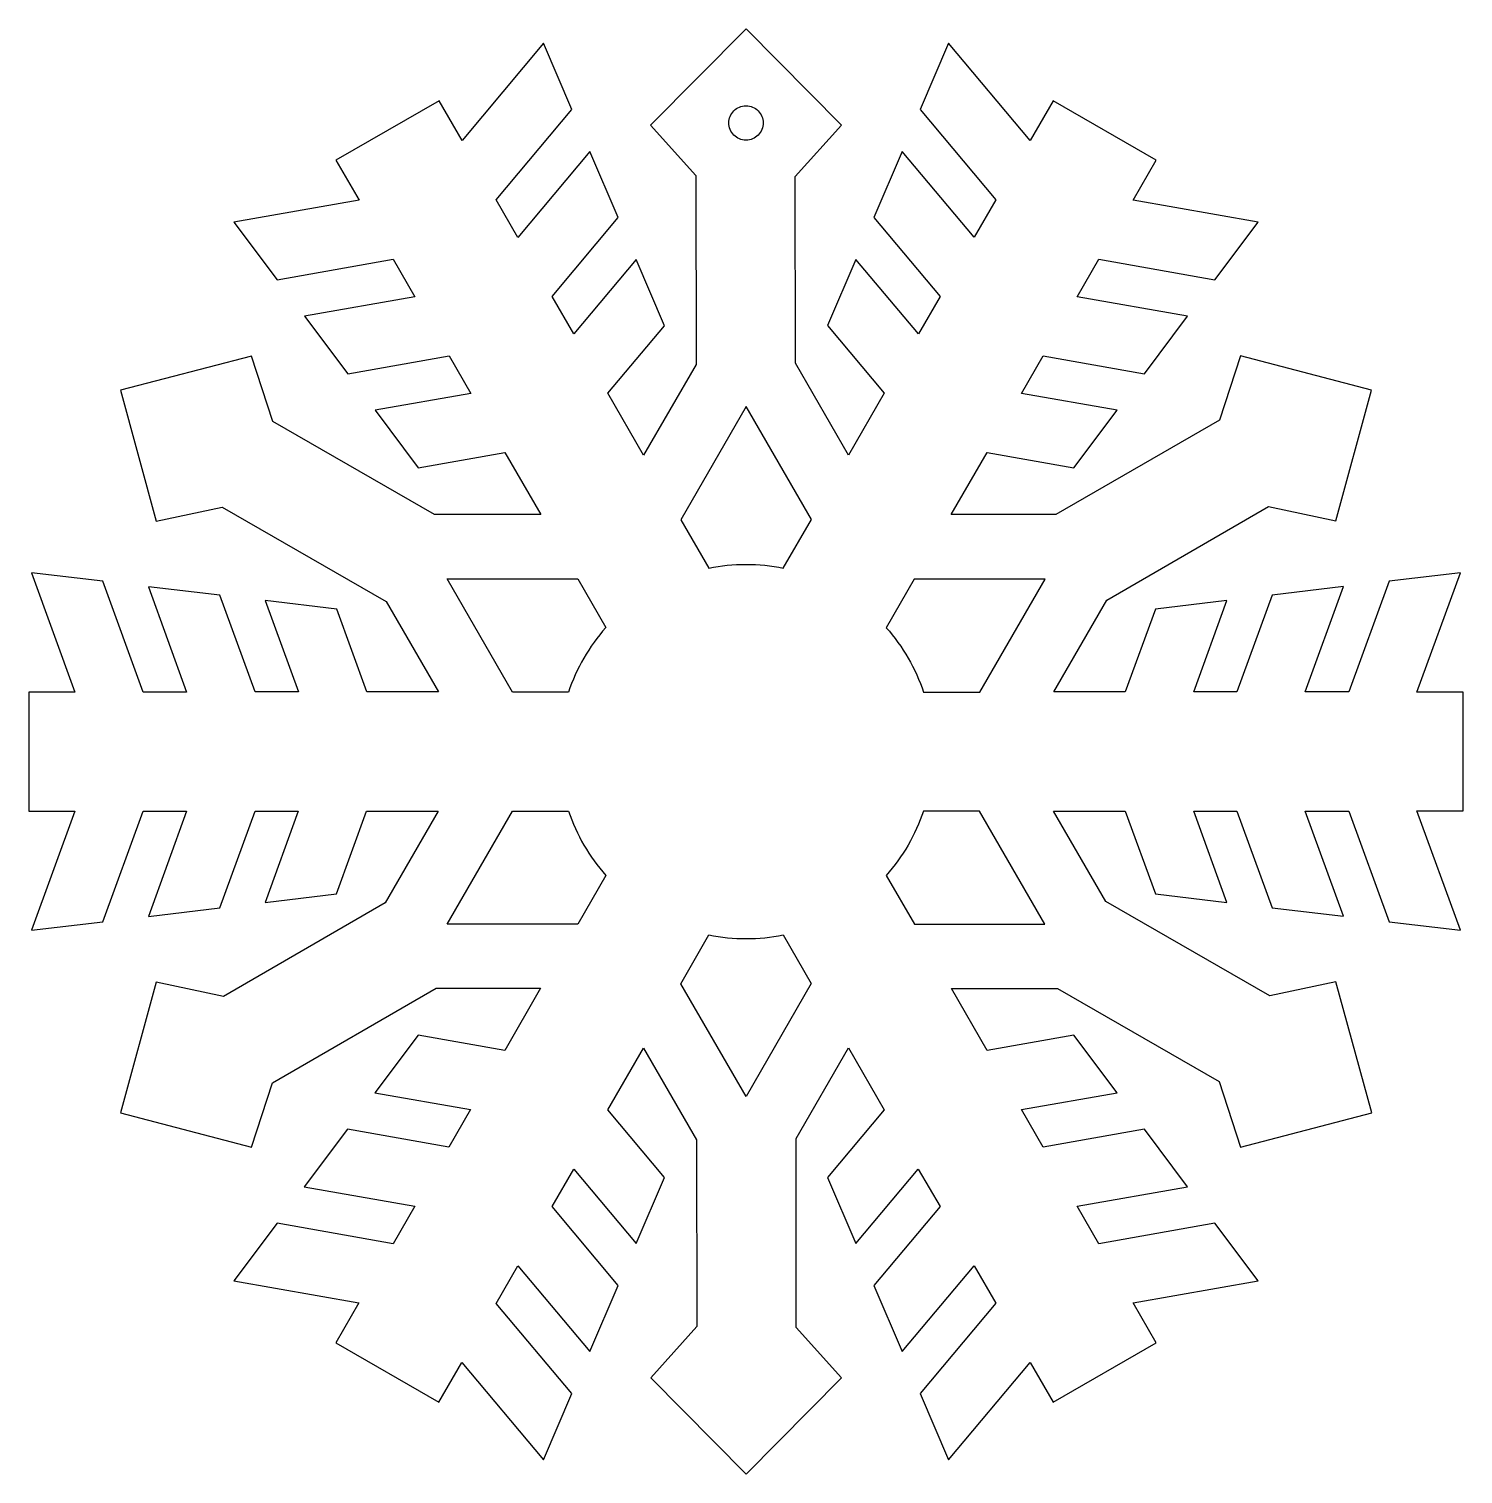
# Model space of a CAD drawing. Extents: x 0 to 12, y 0 to 12.
import ezdxf

# ---------------------------------------------------------------- set-up
doc = ezdxf.new("R2010")
doc.units = 0

msp = doc.modelspace()

# ---------------------------------------------------------------- linework, layer by layer
at = {"layer": 'Layer 1'}
msp.add_lwpolyline([(6, 12), (5.2085, 11.1997), (5.5834, 10.7821), (5.5853, 9.2127), (5.1502, 8.461), (4.853, 8.9757), (5.3231, 9.5351), (5.0881, 10.0848), (4.5694, 9.4671), (4.3898, 9.7789), (4.9395, 10.4335), (4.7044, 10.9822), (4.1062, 10.2693), (3.9265, 10.5811), (4.5549, 11.3318), (4.3198, 11.8805), (3.6429, 11.0735), (3.4516, 11.4037), (2.596, 10.9094), (2.7873, 10.5792), (1.7491, 10.3956), (2.1075, 9.9168), (3.0709, 10.0877), (3.2506, 9.776), (2.3338, 9.6138), (2.6931, 9.136), (3.5351, 9.2846), (3.7148, 8.9728), (2.9204, 8.833), (3.2787, 8.3542), (3.9984, 8.4814), (4.2956, 7.9667), (3.4147, 7.9667), (2.0715, 8.7407), (1.8948, 9.2836), (0.8061, 8.999), (1.1042, 7.9132), (1.652, 8.0298), (3.0126, 7.246), (3.4467, 6.4943), (2.8524, 6.4943), (2.6028, 7.181), (2.0084, 7.2528), (2.2852, 6.4943), (1.9239, 6.4943), (1.6306, 7.2975), (1.0382, 7.3684), (1.3558, 6.4934), (0.9964, 6.4934), (0.6614, 7.414), (0.068, 7.4849), (0.4283, 6.4934), (0.0466, 6.4934), (0.0466, 5.5057), (0.4283, 5.5057), (0.068, 4.5151), (0.6614, 4.586), (0.9964, 5.5057), (1.3558, 5.5057), (1.0382, 4.6306), (1.6306, 4.7015), (1.9239, 5.5057), (2.2833, 5.5057), (2.0074, 4.7472), (2.6008, 4.819), (2.8504, 5.5057), (3.4448, 5.5057), (3.0039, 4.7423), (1.6627, 3.9663), (1.1033, 4.0848), (0.8061, 2.999), (1.8948, 2.7135), (2.0677, 3.2476), (3.4264, 4.0343), (4.2946, 4.0343), (3.9974, 3.5186), (3.2778, 3.6458), (2.9194, 3.167), (3.7138, 3.0272), (3.5342, 2.7154), (2.6921, 2.864), (2.3328, 2.3852), (3.2496, 2.224), (3.0699, 1.9123), (2.1065, 2.0822), (1.7481, 1.6034), (2.7863, 1.4208), (2.595, 1.0897), (3.4506, 0.5963), (3.641, 0.9265), (4.3189, 0.1185), (4.5549, 0.6682), (3.9265, 1.4179), (4.1062, 1.7297), (4.7044, 1.0168), (4.9395, 1.5665), (4.3898, 2.2211), (4.5694, 2.5329), (5.0881, 1.9142), (5.3231, 2.4639), (4.853, 3.0243), (5.1502, 3.538), (5.5902, 2.7757), (5.5921, 1.2256), (5.2095, 0.8003), (6.001, 0), (6.7925, 0.8003), (6.4166, 1.2179), (6.4157, 2.7873), (6.8498, 3.54), (7.147, 3.0243), (6.6769, 2.4639), (6.9119, 1.9152), (7.4306, 2.5329), (7.6112, 2.2211), (7.0615, 1.5665), (7.2965, 1.0168), (7.8948, 1.7297), (8.0745, 1.4189), (7.4451, 0.6682), (7.6802, 0.1195), (8.3581, 0.9275), (8.5494, 0.5963), (9.405, 1.0906), (9.2137, 1.4208), (10.2519, 1.6044), (9.8935, 2.0822), (8.9301, 1.9123), (8.7494, 2.224), (9.6662, 2.3862), (9.3079, 2.864), (8.4658, 2.7154), (8.2862, 3.0272), (9.0806, 3.167), (8.7222, 3.6458), (8.0026, 3.5186), (7.7054, 4.0333), (8.5863, 4.0333), (9.9294, 3.2603), (10.1062, 2.7154), (11.1949, 3.001), (10.8977, 4.0868), (10.349, 3.9702), (8.9883, 4.754), (8.5542, 5.5057), (9.1486, 5.5057), (9.3992, 4.819), (9.9926, 4.7472), (9.7167, 5.5057), (10.0761, 5.5057), (10.3684, 4.7025), (10.9618, 4.6316), (10.6433, 5.5057), (11.0036, 5.5057), (11.3386, 4.586), (11.932, 4.5151), (11.5707, 5.5066), (11.9534, 5.5066), (11.9534, 6.4934), (11.5707, 6.4934), (11.932, 7.4849), (11.3386, 7.414), (11.0036, 6.4943), (10.6433, 6.4943), (10.9618, 7.3694), (10.3684, 7.2975), (10.0761, 6.4943), (9.7167, 6.4943), (9.9926, 7.2528), (9.3992, 7.1819), (9.1486, 6.4943), (8.5552, 6.4943), (8.9961, 7.2577), (10.3373, 8.0337), (10.8967, 7.9152), (11.1939, 9.001), (10.1052, 9.2855), (9.9323, 8.7524), (8.5736, 7.9667), (7.7044, 7.9667), (8.0026, 8.4814), (8.7222, 8.3542), (9.0806, 8.833), (8.2862, 8.9728), (8.4658, 9.2846), (9.3079, 9.136), (9.6662, 9.6148), (8.7504, 9.776), (8.9301, 10.0877), (9.8935, 9.9178), (10.2519, 10.3956), (9.2137, 10.5792), (9.405, 10.9103), (8.5494, 11.4037), (8.359, 11.0735), (7.6811, 11.8805), (7.4461, 11.3318), (8.0754, 10.5811), (7.8948, 10.2703), (7.2965, 10.9832), (7.0615, 10.4335), (7.6112, 9.7789), (7.4315, 9.4671), (6.9129, 10.0848), (6.6779, 9.5361), (7.1479, 8.9757), (6.8508, 8.461), (6.4098, 9.2243), (6.4089, 10.7744), (6.7915, 11.1997), (6, 12)], dxfattribs=at)
for points in [[(6, 11.3619, -0.4147), (6.1428, 11.2192, -0.1967), (6.101, 11.1178, -0.1998), (6, 11.0754, -0.2), (5.8989, 11.1178, -0.1975), (5.8572, 11.2192, -0.4147), (6, 11.3619)], [(6.001, 8.864), (5.459, 7.9249), (5.6912, 7.5228, -0.05), (6, 7.5539, -0.0501), (6.3098, 7.5228), (6.5429, 7.9259), (6.001, 8.864)], [(4.5257, 6.4924), (4.0615, 6.4924), (3.5196, 7.4325), (4.6025, 7.4325), (4.8355, 7.0285, 0.1006), (4.5257, 6.4924)], [(7.3975, 7.4315), (7.1645, 7.0275, -0.1005), (7.4743, 6.4924), (7.9404, 6.4924), (8.4824, 7.4315), (7.3975, 7.4315)], [(4.8365, 4.9705), (4.6034, 4.5675), (3.5186, 4.5675), (4.0605, 5.5057), (4.5267, 5.5057, 0.1005), (4.8365, 4.9705)], [(7.4733, 5.5057, -0.1002), (7.1645, 4.9715), (7.3985, 4.5656), (8.4814, 4.5656), (7.9395, 5.5057), (7.4733, 5.5057)], [(6.3088, 4.4772), (6.5419, 4.0732), (6, 3.134), (5.4581, 4.0722), (5.6921, 4.4772, 0.0498), (6, 4.4461, 0.05), (6.3088, 4.4772)]]:
    msp.add_lwpolyline(points, format="xyb", dxfattribs=at)

doc.saveas('drawing.dxf')
